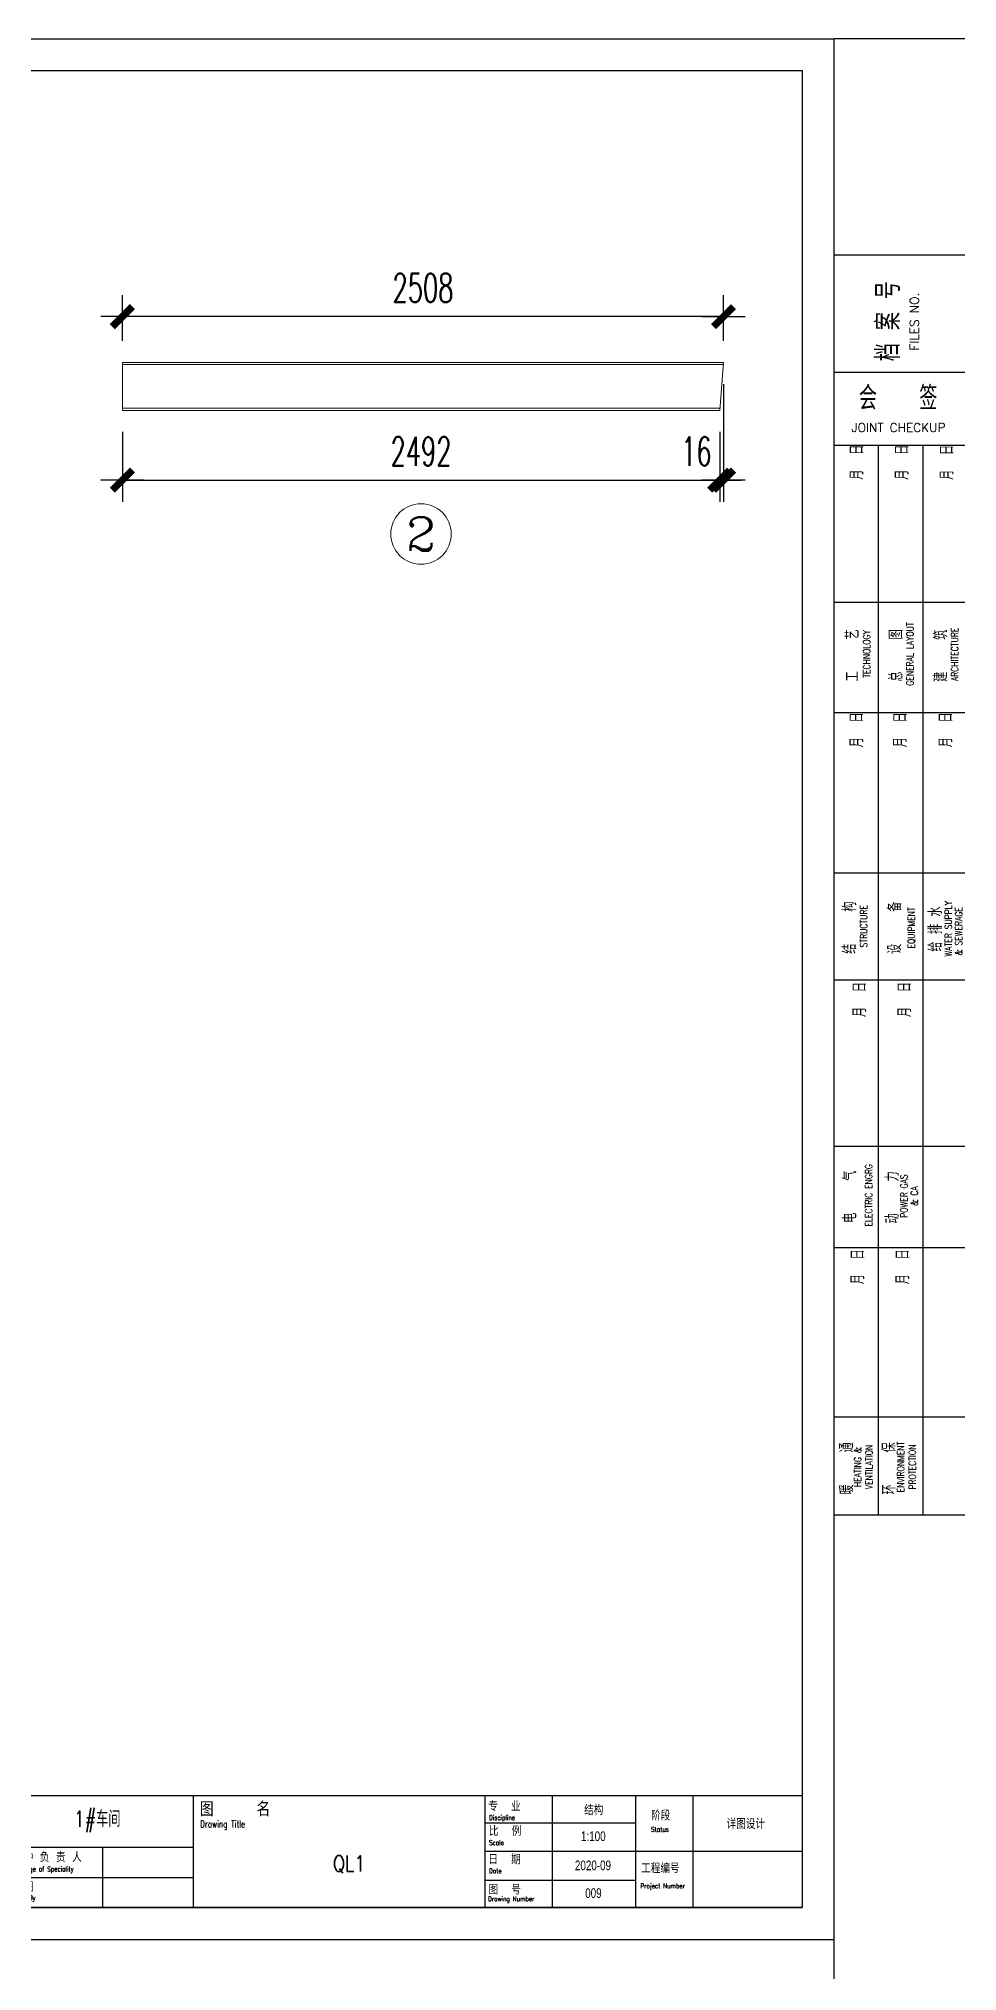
# Model space of a CAD drawing. Header units: inches. Extents: x 129725932 to 129894734, y 55771230 to 55809283.
# Drawn here: x 129872650 to 129876483, y 55801222 to 55809283 of the extents above; entities that cross this region are included whole.
import ezdxf
from ezdxf.enums import TextEntityAlignment as Align

# ---------------------------------------------------------------- set-up
doc = ezdxf.new("R2010")
doc.units = ezdxf.units.IN
doc.header["$MEASUREMENT"] = 0
for name, color, linetype in [('DIM', 3, 'Continuous'), ('TK', 140, 'Continuous'), ('尺寸标注', 8, 'Continuous')]:
    doc.layers.add(name, color=color, linetype=linetype)
doc.layers.add('墙体', color=4, linetype='Continuous', lineweight=5)
doc.layers.add('钢架', color=7, linetype='Continuous', lineweight=25)
doc.styles.add('ARIAL', font='swisscl.ttf', dxfattribs={"width": 0.7})
doc.styles.add('COMPLEX', font='COMPLEX')
doc.styles.add('DIM_FONT', font='romans.shx', dxfattribs={"width": 0.618, "bigfont": '1hztxt.shx'})
doc.styles.add('HZ1', font='romand.shx', dxfattribs={"width": 0.7, "height": 300, "bigfont": 'hzxy.shx'})
doc.styles.add('HZXY', font='romand.shx', dxfattribs={"bigfont": 'hzxy.shx'})
doc.styles.add('ROMANC', font='romanc.shx', dxfattribs={"width": 0.8, "bigfont": 'hztxt.shx'})
doc.styles.add('ROMAND', font='ROMAND.shx', dxfattribs={"width": 0.85})
doc.styles.get("Standard").update_dxf_attribs({"font": 'txt', "bigfont": 'gbcbig.shx'})
doc.dimstyles.new('WGH(1)', dxfattribs={"dimscale": 1.2, "dimtxt": 100, "dimasz": 0.5, "dimexe": 75, "dimexo": 75, "dimgap": 50, "dimtad": 1, "dimdec": 0, "dimzin": 0, "dimdsep": 46, "dimtxsty": 'DIM_FONT', "dimblk1": '_DIMX', "dimblk2": '_DIMX', "dimsah": 1, "dimcen": 0.09, "dimclrd": 3, "dimclre": 3, "dimclrt": 7, "dimadec": 0, "dimazin": 0, "dimtfac": 1, "dimtdec": 0, "dimtix": 1, "dimtmove": 2, "dimatfit": 3, "dimldrblk": '_DIMX', "dimfxl": 0, "dimtolj": 1, "dimtzin": 0, "dimarcsym": 0})

# ---------------------------------------------------------------- blocks, each defined once
blk = doc.blocks.new('TK')
at = {"layer": 'TK', "lineweight": -3}
for p, q in [((6334425.8, 2858636.6), (6334425.8, 2870306.6)), ((6334425.8, 2858636.6), (6334425.8, 2870306.6)), ((6334425.8, 2870306.6), (6350948.5, 2870306.6)), ((6334425.8, 2870306.6), (6350948.5, 2870306.6)), ((6334425.8, 2870306.6), (6350948.5, 2870306.6)), ((6334425.8, 2870306.6), (6350948.5, 2870306.6)), ((6350948.5, 2858636.6), (6350948.5, 2870306.6)), ((6350948.5, 2858636.6), (6350948.5, 2870306.6)), ((6334917, 2858833.1), (6334917, 2870110.2)), ((6334917, 2858833.1), (6334917, 2870110.2)), ((6334917, 2870110.2), (6350752, 2870110.2)), ((6334917, 2870110.2), (6350752, 2870110.2)), ((6350752, 2870110.2), (6350752, 2858833.1)), ((6350752, 2870110.2), (6350752, 2858833.1)), ((6334425.8, 2869513), (6334917, 2869513)), ((6334917, 2869080.6), (6334425.8, 2869080.6)), ((6334917, 2868812.9), (6334425.8, 2868812.9)), ((6334589.5, 2864883.6), (6334589.5, 2868812.9)), ((6334753.1, 2864883.6), (6334753.1, 2868812.9)), ((6334917, 2868236.4), (6334425.8, 2868236.4)), ((6334917, 2867830.6), (6334425.8, 2867830.6)), ((6334917, 2867241.9), (6334425.8, 2867241.9)), ((6334917, 2866848.3), (6334425.8, 2866848.3)), ((6334917, 2866238.1), (6334425.8, 2866238.1)), ((6334917, 2865866), (6334425.8, 2865866)), ((6334917, 2865243.8), (6334425.8, 2865243.8)), ((6334917, 2864883.6), (6334425.8, 2864883.6)), ((6339769.6, 2859520.7), (6339769.6, 2858833.1)), ((6339769.6, 2859520.7), (6350752, 2859520.7)), ((6339769.6, 2859520.7), (6339769.6, 2858833.1)), ((6339769.6, 2859520.7), (6350752, 2859520.7)), ((6342048.6, 2859520.7), (6342048.6, 2858833.1)), ((6342048.6, 2859520.7), (6342048.6, 2858833.1)), ((6342507.7, 2859520.7), (6342507.7, 2858833.1)), ((6343153, 2859520.7), (6343153, 2858833.1)), ((6343153, 2859520.7), (6343153, 2858833.1)), ((6345461, 2859520.7), (6345461, 2858833.1)), ((6345461, 2859520.7), (6345461, 2858833.1)), ((6347013.7, 2859520.7), (6347013.7, 2858833.1)), ((6347013.7, 2859520.7), (6347013.7, 2858833.1)), ((6347013.7, 2859520.7), (6347013.7, 2858833.1)), ((6347013.7, 2859520.7), (6347013.7, 2858833.1)), ((6348804.1, 2859520.7), (6348804.1, 2858833.1)), ((6349216.7, 2859520.7), (6349216.7, 2858833.1)), ((6349728.7, 2859520.7), (6349728.7, 2858833.1)), ((6350082.3, 2859520.7), (6350082.3, 2858833.1)), ((6343153, 2859348.8), (6342048.6, 2859348.8)), ((6349728.7, 2859351.2), (6348804.1, 2859351.2)), ((6342200.8, 2859204.3), (6342284.3, 2859323.6)), ((6342284.3, 2859323.6), (6342367.8, 2859204.3)), ((6342200.8, 2859204.3), (6342367.8, 2859204.3)), ((6343153, 2859204.2), (6347013.7, 2859204.2)), ((6343153, 2859204.2), (6347013.7, 2859204.2)), ((6343491, 2859204.2), (6343491, 2858833.1)), ((6343491, 2859191), (6343491, 2858819.9)), ((6343976.7, 2859204.2), (6343976.7, 2858833.1)), ((6343976.7, 2859204.2), (6343976.7, 2858833.1)), ((6344413.2, 2859204.2), (6344413.2, 2858833.1)), ((6344806.2, 2859204.2), (6344806.2, 2858833.1)), ((6344806.2, 2859204.2), (6344806.2, 2858833.1)), ((6345853.9, 2859204.2), (6345853.9, 2858833.1)), ((6345853.9, 2859204.2), (6345853.9, 2858833.1)), ((6346455.9, 2859204.2), (6346455.9, 2858833.1)), ((6343153, 2859176.9), (6342048.6, 2859176.9)), ((6342200.8, 2859031), (6342284.3, 2859150.3)), ((6342284.3, 2859150.3), (6342367.8, 2859031)), ((6350752, 2859177.5), (6348804.1, 2859177.5)), ((6343153, 2859005), (6342048.6, 2859005)), ((6342200.8, 2859031), (6342367.8, 2859031)), ((6342200.8, 2858865), (6342284.3, 2858984.3)), ((6342284.3, 2858984.3), (6342367.8, 2858865)), ((6343976.7, 2859018.6), (6347013.7, 2859018.6)), ((6343976.7, 2859018.6), (6347013.7, 2859018.6)), ((6349728.7, 2858998.5), (6348804.1, 2858998.5)), ((6342200.8, 2858865), (6342367.8, 2858865)), ((6350752, 2858833.1), (6334917, 2858833.1)), ((6334917, 2858833.1), (6350752, 2858833.1)), ((6334917, 2858833.1), (6350752, 2858833.1)), ((6350752, 2858833.1), (6334917, 2858833.1)), ((6334425.8, 2858636.6), (6350948.5, 2858636.6)), ((6334425.8, 2858636.6), (6350948.5, 2858636.6))]:
    blk.add_line(p, q, dxfattribs=at)
at = {"layer": 'TK', "lineweight": -3, "text_generation_flag": 6}
for s, height, rotation, style, width, p in [('档 案 号', 87.04, 270, 'HZ1', 0.8, (6334668, 2869122.3)), ('Rework-Date', 29.47, 180, 'ROMANC', 0.75, (6342686.4, 2859374.7)), ('REVISIONS', 29.47, 180, 'ROMANC', 0.75, (6342162.5, 2859368.7)), ('Project Name', 43.222, 180, 'ROMANC', 0.75, (6343209.7, 2859328.6)), ('Project Name', 43.222, 180, 'ROMANC', 0.75, (6343209.7, 2859328.6)), ('Item  Name', 43.22, 180, 'ROMANC', 0.75, (6345502.5, 2859333.6)), ('Item  Name', 43.22, 180, 'ROMANC', 0.75, (6345502.5, 2859333.6)), ('Drawing Title', 43.222, 180, 'ROMANC', 0.75, (6347055.7, 2859325.2)), ('Drawing Title', 43.222, 180, 'ROMANC', 0.75, (6347055.7, 2859325.2)), ('Discipline', 29.47, 180, 'ROMANC', 0.75, (6348830.1, 2859370.7)), ('Status', 29.47, 180, 'ROMANC', 0.75, (6349824.6, 2859298.2)), ('Scale', 29.47, 180, 'ROMANC', 0.75, (6348829.4, 2859217)), ('Examined By', 29.47, 180, 'ROMANC', 0.75, (6344003.5, 2859053.7)), ('Examined By', 29.47, 180, 'ROMANC', 0.75, (6344003.5, 2859053.7)), ('In Charge of Project', 29.47, 180, 'ROMANC', 0.75, (6344839.1, 2859059.6)), ('In Charge of Project', 29.47, 180, 'ROMANC', 0.75, (6344839.1, 2859059.6)), ('In Charge of Speciality', 29.47, 180, 'ROMANC', 0.75, (6345879.2, 2859054.9)), ('In Charge of Speciality', 29.47, 180, 'ROMANC', 0.75, (6345879.2, 2859054.9)), ('Date', 29.47, 180, 'ROMANC', 0.75, (6348830.1, 2859043.5)), ('Approved By', 29.47, 180, 'ROMANC', 0.75, (6343208.6, 2858963)), ('Approved By', 29.47, 180, 'ROMANC', 0.75, (6343208.6, 2858963)), ('Project Number', 29.47, 180, 'ROMANC', 0.75, (6349759.1, 2858951.3)), ('Checked By', 29.47, 180, 'ROMANC', 0.75, (6344005.3, 2858881.5)), ('Checked By', 29.47, 180, 'ROMANC', 0.75, (6344005.3, 2858881.5)), ('Designed By', 29.47, 180, 'ROMANC', 0.75, (6344836.6, 2858877.3)), ('Designed By', 29.47, 180, 'ROMANC', 0.75, (6344836.6, 2858877.3)), ('Drawn By', 29.47, 180, 'ROMANC', 0.75, (6345882, 2858878.9)), ('Drawn By', 29.47, 180, 'ROMANC', 0.75, (6345882, 2858878.9)), ('Drawing Number', 29.47, 180, 'ROMANC', 0.75, (6348823.9, 2858872.2))]:
    blk.add_text(s, height=height, rotation=rotation, dxfattribs=dict(at, style=style, width=width)).set_placement(p)
for s, height, rotation, style, width, p in [('FILES NO.', 32.64, 270, 'ROMANC', 1, (6334737.3, 2869267.3)), ('会   签', 87.04, 180, 'HZ1', 0.8, (6334661.2, 2868943.4)), ('JOINT CHECKUP', 32.639, 180, 'ROMANC', 1, (6334662.5, 2868862)), ('  月  日', 49.12, 270, 'HZ1', 0.8, (6334533.8, 2868723.8)), ('  月  日', 49.12, 270, 'HZ1', 0.8, (6334699.7, 2868723.8)), ('  月  日', 49.12, 270, 'HZ1', 0.8, (6334864.7, 2868723.5)), ('工    艺', 49.12, 270, 'HZ1', 0.8, (6334517.5, 2868041.6)), ('TECHNOLOGY', 25.54, 270, 'ROMAND', 0.8, (6334557.9, 2868046.6)), ('总    图', 49.12, 270, 'HZ1', 0.8, (6334677.8, 2868041.6)), ('GENERAL LAYOUT', 25.54, 270, 'ROMAND', 0.8, (6334717.3, 2868046.6)), ('建    筑', 49.12, 270, 'HZ1', 0.8, (6334842.4, 2868040.1)), ('ARCHITECTURE', 25.54, 270, 'ROMAND', 0.8, (6334881.5, 2868045.1)), ('  月  日', 49.12, 270, 'HZ1', 0.8, (6334533.1, 2867741.2)), ('  月  日', 49.12, 270, 'HZ1', 0.8, (6334693.4, 2867741.2)), ('  月  日', 49.12, 270, 'HZ1', 0.8, (6334860.6, 2867741.2)), ('WATER SUPPLY', 25.54, 270, 'ROMAND', 0.8, (6334858, 2867037.5)), ('结    构', 49.12, 270, 'HZ1', 0.8, (6334507.3, 2867041.6)), ('STRUCTURE', 25.54, 270, 'ROMAND', 0.8, (6334547.3, 2867046.6)), ('设    备', 49.12, 270, 'HZ1', 0.8, (6334672.6, 2867041)), ('EQUIPMENT', 25.54, 270, 'ROMAND', 0.8, (6334722.5, 2867040.8)), ('给 排 水', 49.12, 270, 'HZ1', 0.8, (6334822.6, 2867036.6)), ('& SEWERAGE', 25.54, 270, 'ROMAND', 0.8, (6334896.1, 2867028)), ('  月  日', 49.12, 270, 'HZ1', 0.8, (6334544.1, 2866750.4)), ('  月  日', 49.12, 270, 'HZ1', 0.8, (6334709.4, 2866750.4)), ('电    气', 49.12, 270, 'HZ1', 0.8, (6334508.2, 2866053.5)), ('ELECTRIC ENGRG', 25.54, 270, 'ROMAND', 0.8, (6334566.1, 2866058.5)), ('动    力', 49.12, 270, 'HZ1', 0.8, (6334664, 2866050.9)), ('POWER GAS', 25.54, 270, 'ROMAND', 0.8, (6334695.6, 2866055.9)), ('& CA', 26.11, 270, 'ROMAND', 0.8, (6334733.7, 2866055.9)), ('  月  日', 49.12, 270, 'HZ1', 0.8, (6334537.2, 2865769.1)), ('  月  日', 49.12, 270, 'HZ1', 0.8, (6334702.5, 2865769.1)), ('环    保', 49.12, 270, 'HZ1', 0.8, (6334652.7, 2865055.6)), ('ENVIRONMENT', 25.54, 270, 'ROMAND', 0.8, (6334683.4, 2865060.6)), ('暖    通', 49.12, 270, 'HZ1', 0.8, (6334496.5, 2865055.6)), ('HEATING &', 25.54, 270, 'ROMAND', 0.8, (6334525.8, 2865060.6)), ('VENTILATION', 25.54, 270, 'ROMAND', 0.8, (6334567.2, 2865060.6)), ('PROTECTION', 25.54, 270, 'ROMAND', 0.8, (6334726.4, 2865060.6))]:
    blk.add_text(s, height=height, rotation=rotation, dxfattribs=dict(at, style=style, width=width)).set_placement(p, align=Align.CENTER)
at = {"layer": 'TK', "lineweight": -3, "style": 'HZXY', "width": 1}
for s, height, p in [('修改版次', 58.94, (6342161.5, 2859421.7)), ('修 改 日 期', 58.94, (6342686.7, 2859424.4)), ('工程名称', 88.41, (6343208.3, 2859393.5)), ('工程名称', 88.41, (6343208.3, 2859393.5)), ('项目名称', 88.41, (6345493, 2859392.2)), ('项目名称', 88.41, (6345493, 2859392.2)), ('图    名', 88.41, (6347054.7, 2859393.4)), ('图    名', 88.41, (6347054.7, 2859393.4)), ('专  业', 58.94, (6348825.2, 2859425.2)), ('阶段', 58.94, (6349824.8, 2859368.6)), ('比  例', 58.94, (6348829.6, 2859273.3)), ('审   核', 58.94, (6344000.8, 2859110.3)), ('审   核', 58.94, (6344000.8, 2859110.3)), ('工 程 负 责 人', 58.94, (6344834.8, 2859111.9)), ('工 程 负 责 人', 58.94, (6344834.8, 2859111.9)), ('工 种 负 责 人', 58.94, (6345872.1, 2859112.8)), ('工 种 负 责 人', 58.94, (6345872.1, 2859112.8)), ('日  期', 58.94, (6348825.2, 2859099.1)), ('审  定 ', 58.94, (6343206.2, 2859019.4)), ('审  定 ', 58.94, (6343206.2, 2859019.4)), ('工程编号', 58.94, (6349764, 2859044.5)), ('校   对', 58.94, (6344003.6, 2858933.4)), ('校   对', 58.94, (6344003.6, 2858933.4)), ('设    计 ', 58.94, (6344836.4, 2858930.2)), ('设    计 ', 58.94, (6344836.4, 2858930.2)), ('制 图', 58.94, (6345873.9, 2858930)), ('制 图', 58.94, (6345873.9, 2858930)), ('图  号', 58.94, (6348826.7, 2858913.7))]:
    blk.add_text(s, height=height, dxfattribs=at).set_placement(p)
at = {"layer": 'TK', "width": 1}
blk.add_text('九洲钢结构有限公司', height=127.7, dxfattribs=at).set_placement((6340323.4, 2859167.4))
at = {"layer": 'TK', "lineweight": -3}
for tag, height, style, width, p in [('PROJECT-NAME', 98.2, 'HZXY', 0.8, (6344531.8, 2859366.2)), ('ITEM-NAME', 98.2, 'HZXY', 0.8, (6346423, 2859369.9)), ('DISCIPLINE', 58.9, 'HZXY', 1, (6349472.7, 2859435.4)), ('STATUS', 58.9, 'HZXY', 0.8, (6350406.5, 2859350.8)), ('版本号', 58.9, 'HZXY', 1, (6342281.9, 2859251.5)), ('REWORK-DATE', 58.9, 'ARIAL', 1, (6342814.4, 2859259)), ('DRAWING-TITLE', 98.2, 'HZXY', 0.8, (6347969.5, 2859229.5)), ('SCALE', 58.9, 'ARIAL', 1, (6349470.2, 2859271.1)), ('REWORK-DATE', 58.9, 'ARIAL', 1, (6342814.4, 2859087.1)), ('DRAWING-TITLE', 98.2, 'HZXY', 0.8, (6347970.5, 2859098.8)), ('DATE', 58.9, 'ARIAL', 1, (6349468, 2859092.1)), ('版本号', 58.9, 'HZXY', 1, (6342281.9, 2859078.2)), ('DRAWING-TITLE', 98.2, 'HZXY', 0.8, (6347972.1, 2858962.5)), ('PROJECT-NUMBER', 58.9, 'ARIAL', 0.9, (6350395.7, 2859013.3)), ('版本号', 58.9, 'HZXY', 1, (6342281.9, 2858912.2)), ('REWORK-DATE', 58.9, 'ARIAL', 1, (6342814.4, 2858915.2)), ('DRAWING-NUMBER', 58.9, 'ARIAL', 1, (6349470.8, 2858922))]:
    blk.add_attdef(tag, text='', height=height, dxfattribs=dict(at, style=style, width=width)).set_placement(p, align=Align.MIDDLE)
blk = doc.blocks.new('_DIMX')
blk.add_line((-150, 0), (150, 0))
at = {"const_width": 50}
blk.add_lwpolyline([(-70, -70), (70, 70)], dxfattribs=at)
blk = doc.blocks.new('*D123')
at = {"layer": 'Defpoints', "color": 0}
for p in [(129872999.8, 55807732.5), (129875491.8, 55807732.5), (129875491.8, 55807441.6)]:
    blk.add_point(p, dxfattribs=at)
at = {"layer": '尺寸标注', "color": 3, "lineweight": -2}
for p, q in [((129872999.8, 55807642.5), (129872999.8, 55807351.6)), ((129875491.8, 55807642.5), (129875491.8, 55807351.6)), ((129873000.4, 55807441.6), (129875491.2, 55807441.6))]:
    blk.add_line(p, q, dxfattribs=at)
at = {"layer": '尺寸标注', "color": 3, "lineweight": -2, "xscale": 0.5999999999999995, "yscale": 0.5999999999999995, "zscale": 0.5999999999999995, "rotation": 180}
blk.add_blockref('_DIMX', (129872999.8, 55807441.6), dxfattribs=at)
at = {"layer": '尺寸标注', "color": 3, "lineweight": -2, "xscale": 0.5999999999999995, "yscale": 0.5999999999999995, "zscale": 0.5999999999999995}
blk.add_blockref('_DIMX', (129875491.8, 55807441.6), dxfattribs=at)
at = {"layer": '尺寸标注', "color": 7, "insert": (129874245.8, 55807561.6), "char_height": 120, "attachment_point": 5, "style": 'DIM_FONT'}
blk.add_mtext('\\A1;2492', dxfattribs=at)
blk = doc.blocks.new('*D124')
at = {"layer": 'Defpoints', "color": 0}
for p in [(129875507.8, 55807932.5), (129875491.8, 55807732.5), (129875507.8, 55807441.6)]:
    blk.add_point(p, dxfattribs=at)
at = {"layer": 'DIM', "color": 3, "lineweight": -2}
for p, q in [((129875507.8, 55807842.5), (129875507.8, 55807351.6)), ((129875491.8, 55807642.5), (129875491.8, 55807351.6)), ((129875491.2, 55807441.6), (129875490.6, 55807441.6)), ((129875491.8, 55807441.6), (129875507.8, 55807441.6)), ((129875508.4, 55807441.6), (129875509, 55807441.6))]:
    blk.add_line(p, q, dxfattribs=at)
at = {"layer": 'DIM', "color": 3, "lineweight": -2, "xscale": 0.5999999999999995, "yscale": 0.5999999999999995, "zscale": 0.5999999999999995}
blk.add_blockref('_DIMX', (129875491.8, 55807441.6), dxfattribs=at)
at = {"layer": 'DIM', "color": 3, "lineweight": -2, "xscale": 0.5999999999999995, "yscale": 0.5999999999999995, "zscale": 0.5999999999999995, "rotation": 180}
blk.add_blockref('_DIMX', (129875507.8, 55807441.6), dxfattribs=at)
at = {"layer": 'DIM', "color": 7, "insert": (129875394.6, 55807561.6), "char_height": 120, "attachment_point": 5, "style": 'DIM_FONT'}
blk.add_mtext('\\A1;16', dxfattribs=at)
blk = doc.blocks.new('*D125')
at = {"layer": 'Defpoints', "color": 0}
for p in [(129872999.8, 55808123.5), (129872999.8, 55807932.5), (129875507.8, 55807932.5)]:
    blk.add_point(p, dxfattribs=at)
at = {"layer": '尺寸标注', "color": 3, "lineweight": -2}
for p, q in [((129872999.8, 55808022.5), (129872999.8, 55808213.5)), ((129875507.8, 55808022.5), (129875507.8, 55808213.5)), ((129875507.2, 55808123.5), (129873000.4, 55808123.5))]:
    blk.add_line(p, q, dxfattribs=at)
at = {"layer": '尺寸标注', "color": 3, "lineweight": -2, "xscale": 0.5999999999999995, "yscale": 0.5999999999999995, "zscale": 0.5999999999999995, "rotation": 180}
blk.add_blockref('_DIMX', (129872999.8, 55808123.5), dxfattribs=at)
at = {"layer": '尺寸标注', "color": 3, "lineweight": -2, "xscale": 0.5999999999999995, "yscale": 0.5999999999999995, "zscale": 0.5999999999999995}
blk.add_blockref('_DIMX', (129875507.8, 55808123.5), dxfattribs=at)
at = {"layer": '尺寸标注', "color": 7, "insert": (129874253.8, 55808243.5), "char_height": 120, "attachment_point": 5, "style": 'DIM_FONT'}
blk.add_mtext('\\A1;2508', dxfattribs=at)
blk = doc.blocks.new('轴线标号')
at = {"lineweight": 13}
blk.add_circle((0, 0), 0.5, dxfattribs=at)
at = {"layer": '钢架', "lineweight": 13, "style": 'COMPLEX', "width": 1.041667}
blk.add_attdef('A', text='', height=0.56, dxfattribs=at).set_placement((-0.25, -0.28), (0.25, -0.28), align=Align.FIT)

msp = doc.modelspace()

# ---------------------------------------------------------------- linework, layer by layer
at = {"layer": '墙体'}
for p, q in [((129875507.8, 55807932.5), (129872999.8, 55807932.5)), ((129872999.8, 55807932.5), (129872999.8, 55807732.5)), ((129875507.8, 55807932.5), (129875491.8, 55807732.5)), ((129875507.1, 55807923.5), (129872999.8, 55807923.5)), ((129875492.5, 55807741.5), (129872999.8, 55807741.5)), ((129875491.8, 55807732.5), (129872999.8, 55807732.5))]:
    msp.add_line(p, q, dxfattribs=at)

# ---------------------------------------------------------------- block references
ref = msp.add_blockref('TK', (125561055.1, 53859160.8), dxfattribs=dict(xscale=0.6794125165224273, yscale=0.679412513289388, zscale=0.6794125179473871))
ref.add_attrib('STATUS', '详图设计', dxfattribs={"layer": 'TK', "lineweight": -3, "height": 40.04, "style": 'HZXY', "width": 0.8}).set_placement((129875600.8, 55801839.6), align=Align.MIDDLE)
ref.add_attrib('版本号', '3', dxfattribs={"layer": 'TK', "lineweight": -3, "height": 40, "style": 'HZXY', "width": 1}).set_placement((129870080.9, 55801541.6), align=Align.MIDDLE)
ref.add_attrib('版本号', '2', dxfattribs={"layer": 'TK', "lineweight": -3, "height": 40, "style": 'HZXY', "width": 1}).set_placement((129870080.9, 55801654.4), align=Align.MIDDLE)
ref.add_attrib('版本号', '1', dxfattribs={"layer": 'TK', "lineweight": -3, "height": 40, "style": 'HZXY', "width": 1}).set_placement((129870080.9, 55801772.1), align=Align.MIDDLE)
ref.add_attrib('PROJECT-NAME', '宣城市宏峰铝业科技有限公司厂区工程', dxfattribs={"layer": 'TK', "lineweight": -3, "height": 66.74, "style": 'HZXY', "width": 0.8}).set_placement((129871609.4, 55801850), align=Align.MIDDLE)
ref.add_attrib('DRAWING-TITLE', 'QL1', dxfattribs={"layer": 'TK', "lineweight": -3, "height": 66.74, "style": 'HZXY', "width": 0.8}).set_placement((129873945.8, 55801668.3), align=Align.MIDDLE)
ref.add_attrib('ITEM-NAME', '1#车间', dxfattribs={"layer": 'TK', "lineweight": -3, "height": 66.74, "style": 'HZXY', "width": 0.8}).set_placement((129872894.4, 55801852.6), align=Align.MIDDLE)
ref.add_attrib('SCALE', '1:100', dxfattribs={"layer": 'TK', "lineweight": -3, "height": 40.04, "style": 'ARIAL', "width": 1}).set_placement((129874964.6, 55801785.4), align=Align.MIDDLE)
ref.add_attrib('DATE', '2020-09', dxfattribs={"layer": 'TK', "lineweight": -3, "height": 40.04, "style": 'ARIAL', "width": 1}).set_placement((129874963.2, 55801663.8), align=Align.MIDDLE)
ref.add_attrib('DRAWING-NUMBER', '009', dxfattribs={"layer": 'TK', "lineweight": -3, "height": 40.04, "style": 'ARIAL', "width": 1}).set_placement((129874965.1, 55801548.2), align=Align.MIDDLE)
ref.add_attrib('DISCIPLINE', '结构', dxfattribs={"layer": 'TK', "lineweight": -3, "height": 40.04, "style": 'HZXY', "width": 1}).set_placement((129874966.4, 55801897.1), align=Align.MIDDLE)
at = {"xscale": 1.135694626611662, "yscale": 1.135694621207368, "zscale": 1.135694628993601}
msp.add_blockref('TK', (122681995.7, 52549491.3), dxfattribs=at)
ref = msp.add_blockref('轴线标号', (129874245.8, 55807217), dxfattribs=dict(xscale=252.2773553878069, yscale=252.2773553878069, zscale=252.2773553920414))
ref.add_attrib('A', '2', dxfattribs={"layer": '钢架', "lineweight": 13, "height": 141.3, "style": 'COMPLEX', "width": 1.339286}).set_placement((129874182.8, 55807146.3), (129874308.9, 55807146.3), align=Align.FIT)

# ---------------------------------------------------------------- dimensions: what is measured, and where the dimension line sits
at = {"layer": 'DIM'}
dim = msp.add_linear_dim(base=(129875507.8, 55807441.6), p1=(129875491.8, 55807732.5), p2=(129875507.8, 55807932.5), dimstyle='WGH(1)', override={"dimfxl": 250}, dxfattribs=at)
dim.commit()
dim.dimension.update_dxf_attribs({"geometry": '*D124', "text_midpoint": (129875394.6, 55807561.6), "dimtype": 128})
at = {"layer": '尺寸标注'}
for base, p1, p2, picture, middle in [((129872999.8, 55808123.5), (129875507.8, 55807932.5), (129872999.8, 55807932.5), '*D125', (129874253.8, 55808243.5)), ((129875491.8, 55807441.6), (129872999.8, 55807732.5), (129875491.8, 55807732.5), '*D123', (129874245.8, 55807561.6))]:
    dim = msp.add_linear_dim(base=base, p1=p1, p2=p2, dimstyle='WGH(1)', override={"dimfxl": 250}, dxfattribs=at)
    dim.commit()
    dim.dimension.update_dxf_attribs({"geometry": picture, "text_midpoint": middle})

doc.saveas('drawing.dxf')
